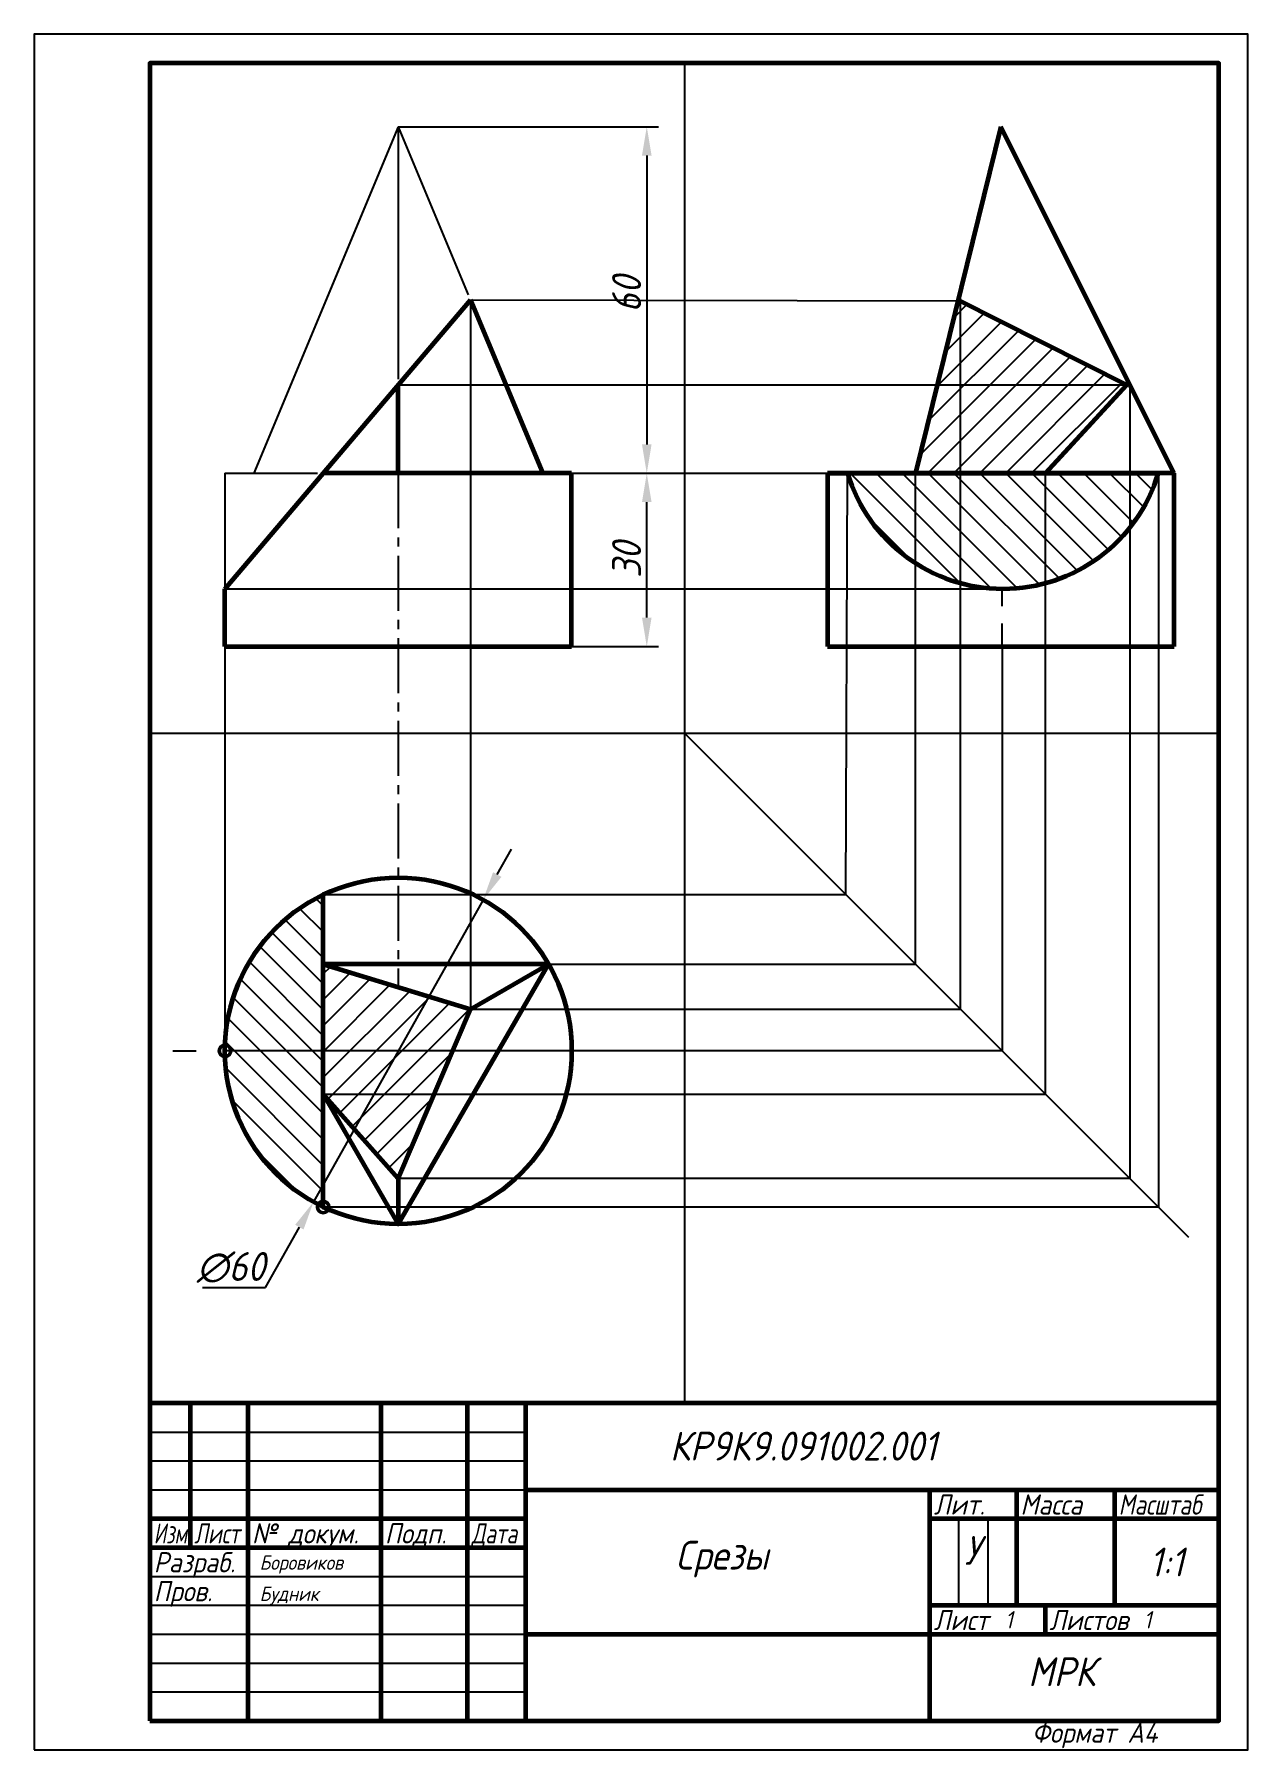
# Model space of a CAD drawing. Header units: millimetres. Extents: x 227 to 437, y -1 to 296.
import ezdxf

# ---------------------------------------------------------------- set-up
doc = ezdxf.new("R2010")
doc.units = ezdxf.units.MM
doc.header["$LTSCALE"] = 0.5
doc.linetypes.add('осевая2', pattern=[28.575, 19.05, -3.175, 3.175, -3.175])
doc.layers.get('Defpoints').update_dxf_attribs({"color": 5})
doc.styles.get("Standard").update_dxf_attribs({"font": 'isocpeui.ttf', "width": 0.9})
doc.dimstyles.new('Standart', dxfattribs={"dimtxt": 5, "dimasz": 5, "dimexe": 2, "dimexo": 0, "dimgap": 1, "dimtad": 1, "dimtoh": 1, "dimdec": 0, "dimtxsty": 'Standard', "dimcen": 2.5, "dimadec": 0, "dimazin": 0, "dimtfac": 1, "dimtdec": 0, "dimtmove": 0, "dimatfit": 3, "dimldrblk": 'DOTSMALL', "dimfxl": 1, "dimarcsym": 0})

# ---------------------------------------------------------------- blocks, each defined once
blk = doc.blocks.new('*D4')
at = {"color": 0, "lineweight": -2, "transparency": 16777216}
for p, q in [((320, 220), (335, 220)), ((333, 195), (333, 215)), ((320, 190), (335, 190))]:
    blk.add_line(p, q, dxfattribs=at)
at = {"color": 0, "transparency": 16777216}
for points in [[(332.17, 215), (333.83, 215), (333, 220)], [(332.17, 195), (333.83, 195), (333, 190)]]:
    blk.add_solid(points, dxfattribs=at)
at = {"layer": 'Defpoints', "color": 0, "transparency": 16777216}
for p in [(320, 220), (333, 220), (320, 190)]:
    blk.add_point(p, dxfattribs=at)
at = {"color": 0, "transparency": 16777216, "insert": (329.5, 205), "char_height": 5, "attachment_point": 5, "rotation": 90}
blk.add_mtext('30', dxfattribs=at)
blk = doc.blocks.new('_DotSmall')
at = {"color": 0, "linetype": 'ByBlock', "const_width": 0.5}
blk.add_lwpolyline([(-0.0625, 0, 1), (0.0625, 0, 1)], format="xyb", close=True, dxfattribs=at)
blk = doc.blocks.new('*D5')
at = {"color": 0, "lineweight": -2, "transparency": 16777216}
for p, q in [((290, 280), (335, 280)), ((333, 275), (333, 225)), ((290, 220), (335, 220))]:
    blk.add_line(p, q, dxfattribs=at)
at = {"color": 0, "transparency": 16777216}
for points in [[(332.17, 275), (333.83, 275), (333, 280)], [(332.17, 225), (333.83, 225), (333, 220)]]:
    blk.add_solid(points, dxfattribs=at)
at = {"layer": 'Defpoints', "color": 0, "transparency": 16777216}
for p in [(290, 280), (290, 220), (333, 220)]:
    blk.add_point(p, dxfattribs=at)
at = {"color": 0, "transparency": 16777216, "insert": (329.5, 251), "char_height": 5, "attachment_point": 5, "rotation": 90}
blk.add_mtext('60', dxfattribs=at)
blk = doc.blocks.new('*D6')
at = {"color": 0, "lineweight": -2, "transparency": 16777216}
for p, q in [((307.12, 150.53), (309.57, 154.89)), ((304.68, 146.16), (275.32, 93.84)), ((267, 79), (272.88, 89.47)), ((256.1, 79), (267, 79))]:
    blk.add_line(p, q, dxfattribs=at)
at = {"color": 0, "transparency": 16777216}
for points in [[(306.4, 150.93), (307.85, 150.12), (304.68, 146.16)], [(272.15, 89.88), (273.6, 89.07), (275.32, 93.84)]]:
    blk.add_solid(points, dxfattribs=at)
at = {"layer": 'Defpoints', "color": 0, "transparency": 16777216}
for p in [(304.68, 146.16), (275.32, 93.84)]:
    blk.add_point(p, dxfattribs=at)
at = {"color": 0, "transparency": 16777216, "insert": (261.05, 82.5), "char_height": 5, "attachment_point": 5}
blk.add_mtext('∅60', dxfattribs=at)

msp = doc.modelspace()

# ---------------------------------------------------------------- hatches: boundary and pattern name
h = msp.add_hatch()
h.set_pattern_fill('ANSI31', color=256)
h.paths.add_polyline_path([(416.07, 235.29), (387.28, 235.29), (387.28, 220), (401.98, 220)])
h.paths.add_polyline_path([(387.28, 249.8), (387.28, 235.29), (416.07, 235.29)])
h.paths.add_polyline_path([(387.28, 249.8), (387.13, 249.87), (386.85, 249.87), (383.26, 235.29), (387.28, 235.29)])
h.paths.add_polyline_path([(387.28, 235.29), (383.26, 235.29), (379.5, 220), (387.28, 220)])
h.paths.add_polyline_path([(277, 135), (277, 120), (299.42, 120), (302.5, 127.22)])
h.paths.add_polyline_path([(299.42, 120), (277, 120), (277, 112.52), (296.23, 112.52)])
h.paths.add_polyline_path([(296.23, 112.52), (277, 112.52), (290, 97.89)])
h = msp.add_hatch()
h.set_pattern_fill('ANSI31', color=256, angle=90)
h.paths.add_polyline_path([(264.02, 135, 0.131652), (260, 120), (272.68, 120)])
h.paths.add_polyline_path([(277, 127.51), (264.02, 135), (272.68, 120), (277, 120)])
h.paths.add_polyline_path([(277, 135), (264.02, 135), (277, 127.51)])
h.paths.add_polyline_path([(277, 147.04, 0.150882), (264.02, 135), (277, 135)])
h.paths.add_polyline_path([(272.68, 120), (260, 120, 0.28826), (277, 92.96), (277, 112.52)])
h.paths.add_polyline_path([(277, 120), (272.68, 120), (277, 112.52)], flags=17)
h.paths.add_polyline_path([(379.5, 219, -0.414214), (378.5, 220), (367.75, 220, 0.179192), (379.5, 204.43)])
h.paths.add_polyline_path([(387.28, 220), (380.5, 220, -0.414214), (379.5, 219), (379.5, 204.43, 0.076252), (387.28, 200.98)])
h.paths.add_polyline_path([(401.98, 219, -0.414214), (400.98, 220), (387.28, 220), (387.28, 200.98, 0.133208), (401.98, 200.98)])
h.paths.add_polyline_path([(413.5, 220), (402.98, 220, -0.414214), (401.98, 219), (401.98, 200.98, 0.118505), (413.5, 207.27)])
h.paths.add_polyline_path([(421.54, 220), (413.5, 220), (413.5, 207.27, 0.13653)])

# ---------------------------------------------------------------- linework, layer by layer
for p, q in [((339.5, 291), (339.5, 59)), ((290, 280), (265, 220)), ((290, 280), (290, 236.29)), ((290, 280), (302.06, 250.9)), ((302.5, 250), (302.5, 127.22)), ((302.5, 250), (387.28, 249.87)), ((387.28, 127.22), (387.28, 251.65)), ((290, 235.29), (416.61, 235.29)), ((416.61, 235.29), (416.61, 97.89)), ((260, 220), (260, 190)), ((260, 220), (265, 220)), ((265, 220), (276, 220)), ((320, 220), (315, 220)), ((321.88, 220), (366.75, 220)), ((364.25, 220), (369.25, 220)), ((367.46, 147.04), (367.75, 220)), ((379.5, 135), (379.5, 220)), ((401.98, 112.52), (401.98, 220)), ((421.54, 220), (421.54, 92.96)), ((260, 200), (394.5, 200)), ((364.25, 190), (364.25, 200)), ((394.5, 190), (394.5, 194)), ((260, 190), (260, 120)), ((394.5, 190), (394.5, 120)), ((247, 59), (247, 175)), ((247, 175), (432, 175)), ((339.5, 175), (426.75, 87.75)), ((277, 147.04), (367.46, 147.04)), ((315.98, 135), (379.5, 135)), ((302.5, 127.22), (387.28, 127.22)), ((394.5, 120), (260, 120)), ((277, 112.52), (401.98, 112.52)), ((416.61, 97.89), (290, 97.89)), ((421.54, 92.96), (277, 92.96))]:
    msp.add_line(p, q)
at = {"lineweight": 60}
for p, q in [((394.25, 280), (379.5, 220)), ((424.25, 220), (394.25, 280)), ((260, 200), (302.5, 250)), ((315, 220), (302.5, 250)), ((386.88, 250), (416.07, 235.29)), ((290, 220), (290, 235.29)), ((401.98, 220), (416.07, 235.29)), ((320, 220), (277, 220)), ((320, 190), (320, 220)), ((424.25, 220), (364.25, 220)), ((364.25, 220), (364.25, 190)), ((364.25, 220), (421.54, 220)), ((424.25, 220), (419.25, 220)), ((424.25, 190), (424.25, 220)), ((260, 190), (260, 200)), ((260, 190), (320, 190)), ((364.25, 190), (424.25, 190)), ((277, 92.96), (277, 147.04)), ((277, 135), (302.5, 127.22)), ((302.5, 127.22), (315.98, 135)), ((302.5, 127.22), (290, 97.89)), ((290, 97.89), (277, 112.52)), ((290, 97.89), (290, 90))]:
    msp.add_line(p, q, dxfattribs=at)
at = {"linetype": 'осевая2'}
for p, q in [((290, 220), (290, 131.03)), ((394.5, 197), (394.5, 200)), ((251, 120), (255, 120))]:
    msp.add_line(p, q, dxfattribs=at)
at = {"color": 7, "linetype": 'Continuous', "lineweight": 60}
for p, q in [((432, 59), (247, 59)), ((254, 59), (254, 34)), ((264, 4), (264, 59)), ((287, 59), (287, 4)), ((302, 4), (302, 59)), ((312, 59), (312, 4)), ((312, 44), (432, 44)), ((382, 4), (382, 44)), ((397, 44), (397, 24)), ((414, 24), (414, 44)), ((247, 39), (312, 39)), ((382, 39), (432, 39)), ((247, 34), (312, 34)), ((382, 24), (432, 24)), ((402, 19), (402, 24)), ((312, 19), (432, 19))]:
    msp.add_line(p, q, dxfattribs=at)
at = {"color": 7, "linetype": 'Continuous', "lineweight": -3}
for p, q in [((247, 54), (312, 54)), ((247, 49), (312, 49)), ((247, 44), (312, 44)), ((387, 24), (387, 39)), ((392, 39), (392, 24)), ((247, 29), (312, 29)), ((247, 24), (312, 24)), ((247, 19), (312, 19)), ((247, 14), (312, 14)), ((247, 9), (312, 9))]:
    msp.add_line(p, q, dxfattribs=at)
at = {"color": 7, "linetype": 'Continuous'}
msp.add_line((382, 44), (382, 39), dxfattribs=at)
at = {"color": 7, "linetype": 'Continuous', "lineweight": 60}
msp.add_lwpolyline([(247, 4), (432, 4), (432, 291), (247, 291)], close=True, dxfattribs=at)
at = {"lineweight": 60}
msp.add_lwpolyline([(277, 112.52), (290, 90), (315.98, 135), (277, 135)], dxfattribs=at)
msp.add_circle((290, 120), 30, dxfattribs=at)
at = {"lineweight": 50}
for centre in [(260, 120), (277, 92.96)]:
    msp.add_circle(centre, 1, dxfattribs=at)
at = {"lineweight": 60}
msp.add_arc((394.65, 228.08), 28.08, 196.7199, 343.2801, dxfattribs=at)
at = {"layer": 'Defpoints'}
msp.add_lwpolyline([(227, -1), (437, -1), (437, 296), (227, 296)], close=True, dxfattribs=at)

# ---------------------------------------------------------------- texts
at = {"color": 7, "linetype": 'Continuous', "lineweight": -3}
for s, width, p in [('Лит.', 0.9, (382.67, 39.7)), ('Масса', 0.9, (397.67, 39.7)), ('Масштаб', 0.8, (414.67, 39.7)), ('Изм.', 0.7, (247.67, 34.7)), ('Лист', 0.75, (254.67, 34.7)), ('№ докум.', 0.9, (264.67, 34.7)), ('Подп.', 0.9, (287.67, 34.7)), ('Дата', 0.75, (302.67, 34.7)), ('Разраб.', 0.9, (247.67, 29.7)), ('Пров.', 0.9, (247.67, 24.7)), ('Лист', 0.9, (382.67, 19.7)), ('Листов', 0.9, (402.67, 19.7))]:
    msp.add_text(s, height=3.5, dxfattribs=dict(at, width=width)).set_placement(p)
at = {"color": 7, "linetype": 'Continuous', "lineweight": 70, "width": 0.9}
msp.add_text('Формат А4', height=3.5, dxfattribs=at).set_placement((399.66, 0.2))
at = {"attachment_point": 1}
for s, width, insert, char_height in [('КР9К9.091002.001', 63.2127, (337, 54.06), 5), ('У', 4.2141, (388, 36), 5), ('Срезы', 31, (338, 35.18), 5), ('1:1', 11.7141, (420, 34), 5), ('{\\fISOCPEUR|b0|i1|c204|p34;Будник}', 45.3793, (266, 27.25), 2.5), ('1', 6.6651, (395, 23), 3), ('1', 5.4821, (419, 23), 3)]:
    msp.add_mtext_dynamic_manual_height_columns(s, width=width, gutter_width=25, heights=[0], dxfattribs=dict(at, insert=insert, char_height=char_height))
for s, insert, char_height in [('{\\fISOCPEUR|b0|i1|c204|p34;Боровиков}', (266, 32.65), 2.5), ('{\\fISOCPEUR|b0|i1|c204|p34;МРК}', (399, 15), 5)]:
    msp.add_mtext(s, dxfattribs=dict(at, insert=insert, char_height=char_height))

# ---------------------------------------------------------------- dimensions: what is measured, and where the dimension line sits
for p1, p2, picture, middle in [((290, 280), (290, 220), '*D5', (333, 251)), ((320, 190), (320, 220), '*D4', (333, 205))]:
    dim = msp.add_linear_dim(base=(333, 220), p1=p1, p2=p2, angle=90, dimstyle='Standart')
    dim.commit()
    dim.dimension.update_dxf_attribs({"geometry": picture, "text_midpoint": middle, "dimtype": 160})
dim = msp.add_diameter_dim_2p(p1=(304.68, 146.16), p2=(275.32, 93.84), dimstyle='Standart')
dim.commit()
dim.dimension.update_dxf_attribs({"geometry": '*D6', "text_midpoint": (261.05, 79), "dimtype": 163})

doc.saveas('drawing.dxf')
